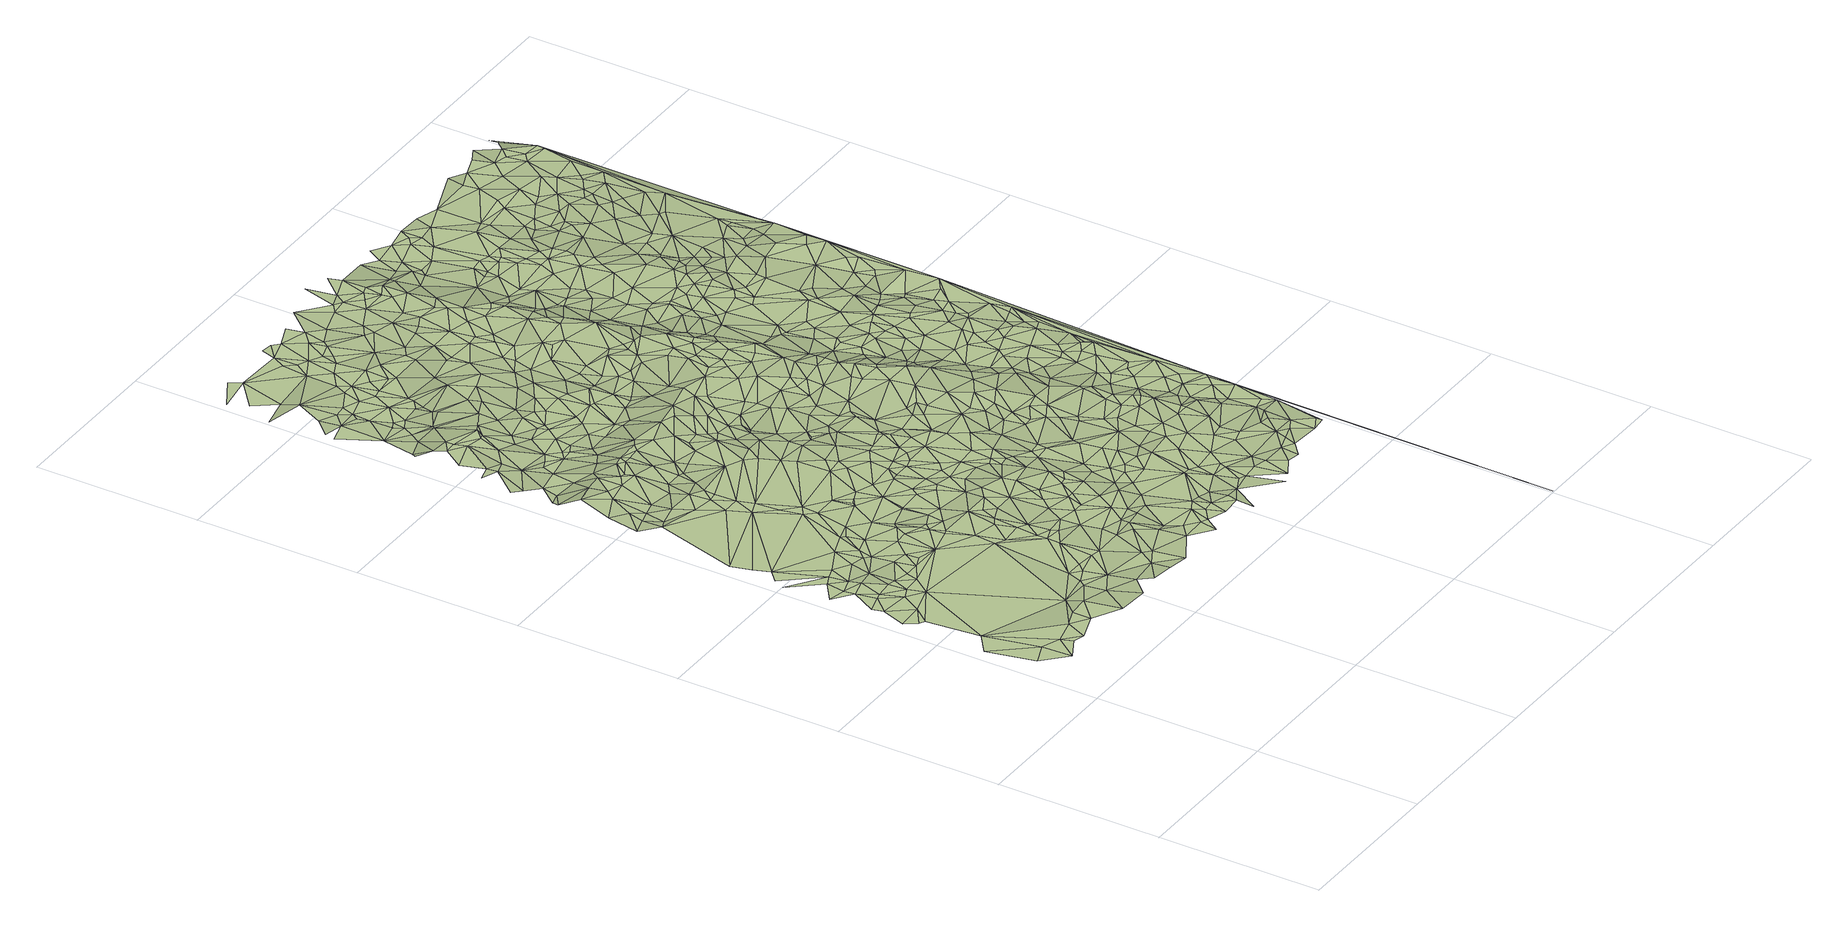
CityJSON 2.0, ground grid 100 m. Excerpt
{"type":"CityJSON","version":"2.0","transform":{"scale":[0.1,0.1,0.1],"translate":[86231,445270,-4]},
"CityObjects":{
"terrain1":{"type":"TINRelief","geometry":[{"type":"CompositeSurface","lod":"2","boundaries":[[[0,1,2]],[[1,3,2]],[[4,0,2]],[[3,5,2]],[[4,2,5]],[[3,6,5]],[[7,8,9]],[[10,8,7]],[[9,8,11]],[[5,6,12]],[[4,5,13]],[[10,4,14]],[[11,15,16]],[[5,12,13]],[[11,8,17]],[[18,16,15]],[[10,14,8]],[[11,17,15]],[[19,20,18]],[[19,21,20]],[[22,13,12]],[[18,15,23]],[[4,13,24]],[[17,23,15]],[[8,14,17]],[[19,18,25]],[[18,23,25]],[[4,24,14]],[[21,26,27]],[[19,28,21]],[[17,29,23]],[[30,13,22]],[[26,31,32]],[[19,25,28]],[[17,14,29]],[[25,23,33]],[[29,33,23]],[[21,28,26]],[[24,13,30]],[[26,34,31]],[[29,35,33]],[[28,34,26]],[[28,25,36]],[[29,14,37]],[[38,30,22]],[[25,33,36]],[[29,37,35]],[[33,35,36]],[[38,22,39]],[[28,40,34]],[[28,36,40]],[[24,30,38]],[[34,41,31]],[[37,42,35]],[[36,35,43]],[[43,35,42]],[[44,45,46]],[[31,45,44]],[[37,47,42]],[[34,40,41]],[[36,48,40]],[[38,39,49]],[[14,50,37]],[[24,38,51]],[[52,48,36]],[[52,36,43]],[[43,42,47]],[[48,41,40]],[[39,53,49]],[[38,49,51]],[[54,14,24]],[[55,56,57]],[[58,46,59]],[[24,51,60]],[[61,55,58]],[[37,50,47]],[[31,41,62]],[[63,41,48]],[[63,48,52]],[[43,47,64]],[[61,56,55]],[[65,24,60]],[[52,43,64]],[[64,47,66]],[[61,58,67]],[[56,68,57]],[[69,57,68]],[[63,70,41]],[[71,49,53]],[[72,51,49]],[[50,66,47]],[[54,50,14]],[[63,52,73]],[[46,45,59]],[[61,74,56]],[[61,67,74]],[[72,60,51]],[[75,52,64]],[[58,76,67]],[[50,64,66]],[[31,62,45]],[[54,24,65]],[[56,74,68]],[[72,49,71]],[[65,60,77]],[[78,79,80]],[[75,73,52]],[[63,81,70]],[[80,69,82]],[[63,73,81]],[[67,83,74]],[[72,77,60]],[[69,68,84]],[[75,64,50]],[[70,62,41]],[[58,59,76]],[[78,80,82]],[[74,85,68]],[[67,76,83]],[[69,84,82]],[[78,86,79]],[[87,65,77]],[[74,83,85]],[[88,70,81]],[[73,88,81]],[[84,68,89]],[[90,91,92]],[[85,89,68]],[[93,75,50]],[[94,77,72]],[[72,71,95]],[[75,96,73]],[[95,71,97]],[[98,90,99]],[[78,82,100]],[[78,100,86]],[[87,77,94]],[[82,84,101]],[[87,102,65]],[[85,83,103]],[[104,83,76]],[[88,105,70]],[[73,106,88]],[[86,107,92]],[[101,84,89]],[[93,50,108]],[[76,59,109]],[[93,96,75]],[[105,62,70]],[[54,110,50]],[[96,106,73]],[[100,82,101]],[[90,92,107]],[[111,54,65]],[[50,112,108]],[[110,112,50]],[[113,94,72]],[[85,114,89]],[[115,95,97]],[[116,59,45]],[[86,100,117]],[[104,76,109]],[[104,103,83]],[[62,118,45]],[[90,119,99]],[[116,109,59]],[[99,120,121]],[[111,65,102]],[[87,94,102]],[[101,89,122]],[[86,117,107]],[[85,103,114]],[[45,118,123]],[[124,72,95]],[[93,125,96]],[[113,72,124]],[[116,45,123]],[[93,108,125]],[[100,101,126]],[[89,114,122]],[[127,110,54]],[[128,118,62]],[[90,107,119]],[[108,112,129]],[[121,120,130]],[[96,131,106]],[[110,129,112]],[[100,126,117]],[[101,122,126]],[[105,128,62]],[[96,125,131]],[[132,109,116]],[[128,123,118]],[[88,106,133]],[[99,119,120]],[[111,127,54]],[[88,133,105]],[[134,135,136]],[[104,109,137]],[[125,108,138]],[[102,94,113]],[[139,122,114]],[[115,140,95]],[[132,137,109]],[[125,138,131]],[[104,141,103]],[[108,129,142]],[[117,143,107]],[[141,114,103]],[[136,130,144]],[[138,108,142]],[[127,145,110]],[[146,122,139]],[[146,126,122]],[[147,127,111]],[[131,148,106]],[[105,149,128]],[[120,150,130]],[[134,136,151]],[[130,150,144]],[[107,152,119]],[[153,131,138]],[[107,143,154]],[[124,95,155]],[[117,126,156]],[[157,139,114]],[[95,140,155]],[[104,137,158]],[[110,159,129]],[[147,160,127]],[[104,158,141]],[[151,136,144]],[[117,161,143]],[[119,152,120]],[[133,149,105]],[[153,138,142]],[[160,145,127]],[[162,111,102]],[[141,163,114]],[[157,146,139]],[[164,134,151]],[[102,113,165]],[[156,126,146]],[[113,124,166]],[[159,142,129]],[[153,148,131]],[[167,147,111]],[[107,154,168]],[[120,169,150]],[[117,156,161]],[[145,159,110]],[[157,114,163]],[[143,161,154]],[[107,168,152]],[[170,133,106]],[[171,132,116]],[[172,164,173]],[[170,106,148]],[[167,111,162]],[[133,174,149]],[[175,160,147]],[[152,169,120]],[[158,176,141]],[[177,116,123]],[[171,137,132]],[[144,150,178]],[[175,147,167]],[[141,176,163]],[[179,153,142]],[[162,102,165]],[[113,166,180]],[[181,146,157]],[[133,182,174]],[[156,146,181]],[[153,183,148]],[[184,145,160]],[[174,182,149]],[[124,155,185]],[[164,151,186]],[[113,180,165]],[[161,168,154]],[[151,144,187]],[[140,188,155]],[[128,189,123]],[[173,190,191]],[[169,178,150]],[[157,163,192]],[[175,184,160]],[[179,142,159]],[[179,183,153]],[[181,157,192]],[[171,158,137]],[[152,193,169]],[[194,176,158]],[[184,159,145]],[[124,185,166]],[[170,182,133]],[[183,170,148]],[[164,186,195]],[[196,149,182]],[[167,162,197]],[[156,198,161]],[[128,149,199]],[[161,200,168]],[[175,167,197]],[[156,181,198]],[[152,168,201]],[[164,202,173]],[[151,187,186]],[[187,144,178]],[[164,195,203]],[[152,201,193]],[[204,192,163]],[[169,193,178]],[[205,163,176]],[[164,203,202]],[[184,206,159]],[[204,181,192]],[[175,207,184]],[[208,200,161]],[[162,165,197]],[[185,155,209]],[[171,194,158]],[[194,205,176]],[[198,208,161]],[[170,196,182]],[[209,155,188]],[[179,210,183]],[[173,211,190]],[[184,207,206]],[[204,163,205]],[[171,116,177]],[[210,170,183]],[[186,212,195]],[[213,214,215]],[[187,212,186]],[[180,166,216]],[[193,217,178]],[[202,218,173]],[[219,198,181]],[[168,220,201]],[[221,168,200]],[[185,222,166]],[[203,195,223]],[[219,181,204]],[[175,197,224]],[[208,225,200]],[[190,211,214]],[[226,205,194]],[[173,218,227]],[[228,193,201]],[[202,203,223]],[[187,178,217]],[[173,227,211]],[[196,199,149]],[[206,229,159]],[[198,230,208]],[[231,179,159]],[[171,226,194]],[[228,217,193]],[[232,197,165]],[[216,166,222]],[[233,177,123]],[[175,234,207]],[[170,235,196]],[[195,212,236]],[[223,195,236]],[[221,220,168]],[[202,227,218]],[[208,230,225]],[[185,209,222]],[[207,229,206]],[[221,200,225]],[[180,237,165]],[[189,233,123]],[[238,210,179]],[[220,228,201]],[[128,199,239]],[[175,224,234]],[[210,240,170]],[[187,241,212]],[[242,230,198]],[[243,204,205]],[[242,198,219]],[[211,244,214]],[[128,239,189]],[[209,188,245]],[[224,197,232]],[[187,217,241]],[[222,209,246]],[[227,244,211]],[[231,159,229]],[[202,223,247]],[[219,204,243]],[[180,216,237]],[[231,238,179]],[[202,247,227]],[[248,235,170]],[[226,249,205]],[[232,165,237]],[[236,212,250]],[[209,245,246]],[[207,234,229]],[[251,215,252]],[[248,170,240]],[[223,236,247]],[[171,249,226]],[[228,253,217]],[[238,240,210]],[[230,254,225]],[[220,255,228]],[[256,196,235]],[[216,222,257]],[[242,219,243]],[[258,212,241]],[[259,220,221]],[[222,246,257]],[[254,221,225]],[[188,260,245]],[[258,250,212]],[[188,261,260]],[[227,262,244]],[[263,230,242]],[[241,217,253]],[[256,199,196]],[[264,252,265]],[[243,205,266]],[[224,267,234]],[[244,268,214]],[[259,255,220]],[[238,269,240]],[[227,247,262]],[[224,232,270]],[[266,205,249]],[[271,236,250]],[[247,236,271]],[[263,254,230]],[[234,272,229]],[[216,257,273]],[[232,237,274]],[[231,229,272]],[[216,273,237]],[[231,269,238]],[[215,214,275]],[[224,270,267]],[[232,274,270]],[[276,228,255]],[[248,240,277]],[[276,253,228]],[[269,277,240]],[[246,245,278]],[[248,279,235]],[[280,171,177]],[[281,260,261]],[[267,282,234]],[[257,246,283]],[[259,221,284]],[[280,249,171]],[[244,262,268]],[[259,285,255]],[[284,221,254]],[[271,250,286]],[[287,258,241]],[[242,243,288]],[[289,177,233]],[[287,250,258]],[[278,245,260]],[[214,268,290]],[[231,291,269]],[[248,277,292]],[[241,253,293]],[[266,249,294]],[[256,235,295]],[[231,272,296]],[[274,237,297]],[[247,298,262]],[[299,247,271]],[[263,242,300]],[[239,199,301]],[[215,275,252]],[[285,276,255]],[[273,257,283]],[[256,302,199]],[[234,303,272]],[[248,292,279]],[[270,304,267]],[[267,304,282]],[[270,274,305]],[[299,271,286]],[[246,278,283]],[[279,295,235]],[[243,266,288]],[[269,291,277]],[[282,306,234]],[[301,199,302]],[[263,307,254]],[[278,260,281]],[[231,296,291]],[[305,274,297]],[[287,241,293]],[[308,298,247]],[[214,290,275]],[[308,247,299]],[[259,309,285]],[[280,294,249]],[[289,280,177]],[[310,233,189]],[[273,311,237]],[[312,189,239]],[[266,294,313]],[[292,277,314]],[[300,242,288]],[[234,306,303]],[[276,315,253]],[[316,286,250]],[[262,317,268]],[[298,317,262]],[[310,289,233]],[[307,284,254]],[[296,272,303]],[[259,284,309]],[[315,293,253]],[[285,318,276]],[[256,295,302]],[[292,314,279]],[[282,304,306]],[[312,239,301]],[[278,281,319]],[[263,300,307]],[[297,237,311]],[[320,277,291]],[[273,283,321]],[[316,250,287]],[[270,322,304]],[[270,305,322]],[[323,319,281]],[[280,313,294]],[[308,324,298]],[[299,286,316]],[[320,314,277]],[[325,318,285]],[[317,290,268]],[[309,325,285]],[[324,317,298]],[[310,189,326]],[[312,326,189]],[[318,315,276]],[[279,327,295]],[[273,321,311]],[[279,314,327]],[[301,302,328]],[[329,280,289]],[[330,266,313]],[[305,297,331]],[[308,299,316]],[[330,288,266]],[[283,278,332]],[[296,333,291]],[[334,287,293]],[[329,289,310]],[[332,278,319]],[[280,335,313]],[[295,336,302]],[[296,303,333]],[[323,337,319]],[[305,331,322]],[[321,283,332]],[[252,275,338]],[[339,307,300]],[[312,301,328]],[[339,300,288]],[[304,340,306]],[[334,293,315]],[[324,341,317]],[[320,342,314]],[[320,291,343]],[[344,327,314]],[[345,335,280]],[[329,345,280]],[[322,340,304]],[[307,346,284]],[[347,324,308]],[[332,319,337]],[[317,348,290]],[[334,316,287]],[[295,327,336]],[[297,311,349]],[[336,328,302]],[[284,346,309]],[[344,314,342]],[[303,306,350]],[[297,349,331]],[[275,290,348]],[[291,333,343]],[[351,313,335]],[[318,352,315]],[[353,329,310]],[[322,331,354]],[[325,352,318]],[[252,338,355]],[[356,337,323]],[[357,310,326]],[[312,358,326]],[[320,343,342]],[[324,359,341]],[[351,330,313]],[[360,308,316]],[[309,361,325]],[[344,362,327]],[[333,303,363]],[[364,307,339]],[[312,328,358]],[[332,337,365]],[[322,354,340]],[[366,339,288]],[[367,311,321]],[[329,368,345]],[[353,310,357]],[[341,369,317]],[[306,340,350]],[[366,288,330]],[[370,335,345]],[[347,359,324]],[[360,347,308]],[[363,303,371]],[[303,350,371]],[[327,372,336]],[[353,368,329]],[[331,373,354]],[[317,369,348]],[[374,338,275]],[[349,311,367]],[[375,346,307]],[[362,372,327]],[[376,328,336]],[[351,335,370]],[[309,346,361]],[[333,363,343]],[[334,315,377]],[[378,365,337]],[[325,361,352]],[[373,340,354]],[[356,379,337]],[[364,375,307]],[[344,342,380]],[[358,381,326]],[[357,326,381]],[[382,275,348]],[[353,357,383]],[[368,370,345]],[[359,369,341]],[[366,330,351]],[[382,374,275]],[[378,337,379]],[[352,377,315]],[[334,384,316]],[[385,331,349]],[[358,328,386]],[[343,380,342]],[[344,380,362]],[[364,339,366]],[[376,336,372]],[[385,373,331]],[[387,321,332]],[[353,383,388]],[[374,355,338]],[[353,388,368]],[[363,389,343]],[[358,390,381]],[[376,391,328]],[[358,386,390]],[[360,316,384]],[[392,393,356]],[[363,371,389]],[[387,332,365]],[[371,350,394]],[[395,349,367]],[[348,369,396]],[[380,372,362]],[[328,391,386]],[[387,367,321]],[[382,355,374]],[[347,397,359]],[[382,348,396]],[[373,398,340]],[[386,381,390]],[[340,398,350]],[[356,393,379]],[[399,361,346]],[[371,394,389]],[[343,389,400]],[[334,377,384]],[[397,369,359]],[[368,401,370]],[[385,349,402]],[[343,400,380]],[[378,379,393]],[[383,403,388]],[[376,372,404]],[[368,388,403]],[[405,351,370]],[[406,394,350]],[[361,407,352]],[[387,365,378]],[[385,408,373]],[[405,366,351]],[[402,349,395]],[[375,409,346]],[[383,357,410]],[[364,411,375]],[[376,412,391]],[[406,350,398]],[[368,403,401]],[[360,413,347]],[[352,407,377]],[[414,364,366]],[[408,398,373]],[[380,415,372]],[[416,382,396]],[[409,399,346]],[[386,417,381]],[[376,404,412]],[[399,407,361]],[[395,367,418]],[[419,389,394]],[[357,381,420]],[[382,421,355]],[[422,355,423]],[[360,384,424]],[[425,411,364]],[[405,370,401]],[[385,402,408]],[[386,391,417]],[[419,400,389]],[[372,426,404]],[[347,413,397]],[[414,425,364]],[[372,415,426]],[[419,394,406]],[[416,396,427]],[[375,411,409]],[[387,418,367]],[[378,393,428]],[[429,396,369]],[[383,410,403]],[[391,412,430]],[[360,424,431]],[[423,355,421]],[[432,402,395]],[[397,429,369]],[[360,431,413]],[[433,406,398]],[[425,434,411]],[[404,430,412]],[[416,435,382]],[[380,400,436]],[[437,384,377]],[[419,406,433]],[[387,378,428]],[[438,381,417]],[[405,439,366]],[[404,426,430]],[[414,434,425]],[[432,395,418]],[[414,366,439]],[[405,401,440]],[[427,396,429]],[[380,441,415]],[[357,420,410]],[[399,442,407]],[[401,403,443]],[[435,421,382]],[[408,444,398]],[[437,377,407]],[[445,416,427]],[[409,442,399]],[[437,424,384]],[[415,446,426]],[[417,391,447]],[[391,430,447]],[[426,446,430]],[[440,401,443]],[[433,398,444]],[[420,381,438]],[[419,448,400]],[[428,393,449]],[[411,450,409]],[[397,413,451]],[[431,424,452]],[[380,436,441]],[[453,408,402]],[[393,454,449]],[[445,435,416]],[[397,451,429]],[[455,402,432]],[[445,427,429]],[[415,441,446]],[[456,432,418]],[[457,454,393]],[[434,458,411]],[[410,459,403]],[[400,448,436]],[[387,428,460]],[[459,443,403]],[[450,442,409]],[[461,419,433]],[[414,458,434]],[[438,417,462]],[[414,439,463]],[[446,464,430]],[[433,444,465]],[[466,413,431]],[[466,431,452]],[[442,467,407]],[[467,437,407]],[[468,418,387]],[[469,444,408]],[[417,447,462]],[[460,428,470]],[[447,430,464]],[[405,440,471]],[[472,450,411]],[[473,446,441]],[[445,474,435]],[[428,449,475]],[[466,451,413]],[[436,473,441]],[[414,463,458]],[[476,452,424]],[[455,453,402]],[[461,433,465]],[[461,448,419]],[[468,387,460]],[[435,477,421]],[[405,471,439]],[[455,432,456]],[[478,424,437]],[[453,469,408]],[[475,449,454]],[[450,479,442]],[[456,418,468]],[[451,480,429]],[[472,411,458]],[[420,438,481]],[[438,462,481]],[[470,428,482]],[[440,443,483]],[[474,477,435]],[[466,480,451]],[[463,439,471]],[[445,429,484]],[[485,465,444]],[[482,428,475]],[[473,486,446]],[[462,447,487]],[[450,488,479]],[[476,466,452]],[[489,421,477]],[[445,484,474]],[[447,464,487]],[[490,437,467]],[[486,464,446]],[[476,424,478]],[[472,488,450]],[[410,420,491]],[[410,491,459]],[[442,492,467]],[[493,460,470]],[[475,454,494]],[[469,485,444]],[[479,492,442]],[[454,495,494]],[[490,478,437]],[[440,483,471]],[[461,496,448]],[[497,473,436]],[[459,498,443]],[[497,436,448]],[[480,499,429]],[[468,460,493]],[[420,481,500]],[[455,456,501]],[[462,487,502]],[[481,462,502]],[[503,480,466]],[[474,504,477]],[[463,505,458]],[[488,506,479]],[[507,461,465]],[[502,487,464]],[[456,468,501]],[[508,486,473]],[[470,482,509]],[[472,458,510]],[[499,484,429]],[[474,484,504]],[[420,500,491]],[[479,506,492]],[[486,511,464]],[[497,448,496]],[[483,443,498]],[[497,508,473]],[[482,475,512]],[[513,466,476]],[[514,496,461]],[[493,470,509]],[[459,491,498]],[[472,515,488]],[[490,467,516]],[[495,517,494]],[[455,518,453]],[[475,494,512]],[[519,478,490]],[[458,505,510]],[[513,503,466]],[[463,471,520]],[[453,518,469]],[[476,478,521]],[[488,515,506]],[[522,465,485]],[[516,467,492]],[[503,523,480]],[[472,510,515]],[[480,523,499]],[[469,518,485]],[[507,514,461]],[[455,501,518]],[[463,524,505]],[[519,521,478]],[[481,525,500]],[[481,502,525]],[[482,512,509]],[[526,504,484]],[[507,465,522]],[[504,527,477]],[[495,528,517]],[[529,476,521]],[[508,530,486]],[[501,468,531]],[[526,484,499]],[[512,494,517]],[[529,513,476]],[[471,483,532]],[[491,500,533]],[[519,490,516]],[[468,493,531]],[[486,530,511]],[[506,534,492]],[[502,464,535]],[[463,520,524]],[[536,510,505]],[[513,537,503]],[[535,464,511]],[[538,497,496]],[[514,538,496]],[[536,515,510]],[[471,532,539]],[[497,540,508]],[[537,523,503]],[[506,515,541]],[[516,492,542]],[[526,499,523]],[[520,471,539]],[[491,533,543]],[[544,521,519]],[[491,543,498]],[[529,521,544]],[[508,540,530]],[[545,533,500]],[[526,546,504]],[[492,534,542]],[[545,500,525]],[[518,547,485]],[[483,498,548]],[[506,541,534]],[[507,549,514]],[[493,509,550]],[[546,527,504]],[[501,551,518]],[[536,505,524]],[[522,485,552]],[[485,547,552]],[[501,531,551]],[[545,543,533]],[[532,483,548]],[[553,549,507]],[[554,513,529]],[[553,507,522]],[[512,517,555]],[[513,556,537]],[[536,557,515]],[[528,555,517]],[[558,509,512]],[[559,497,538]],[[525,502,560]],[[556,523,537]],[[557,541,515]],[[516,542,534]],[[561,526,523]],[[554,529,544]],[[562,511,530]],[[539,532,563]],[[493,550,531]],[[564,540,497]],[[514,565,538]],[[566,520,539]],[[559,564,497]],[[549,565,514]],[[540,562,530]],[[561,546,526]],[[560,502,567]],[[528,568,555]],[[566,539,563]],[[567,502,535]],[[556,569,523]],[[519,516,570]],[[544,519,570]],[[571,550,509]],[[561,523,569]],[[498,543,572]],[[557,573,541]],[[571,509,558]],[[546,574,527]],[[536,524,575]],[[518,551,576]],[[553,577,549]],[[532,548,563]],[[553,522,577]],[[562,535,511]],[[578,545,525]],[[536,579,557]],[[518,580,547]],[[581,559,538]],[[545,582,543]],[[520,575,524]],[[564,562,540]],[[552,547,583]],[[513,584,556]],[[498,572,548]],[[566,575,520]],[[585,551,531]],[[518,576,586]],[[581,538,565]],[[554,584,513]],[[561,587,546]],[[516,534,588]],[[522,552,589]],[[587,574,546]],[[581,564,559]],[[554,544,590]],[[580,583,547]],[[518,586,580]],[[557,579,573]],[[568,591,555]],[[585,531,550]],[[512,555,592]],[[522,589,577]],[[589,552,583]],[[566,563,593]],[[585,576,551]],[[558,512,592]],[[536,575,594]],[[595,525,560]],[[549,596,565]],[[578,582,545]],[[597,563,548]],[[536,594,579]],[[556,598,569]],[[582,572,543]],[[549,577,599]],[[541,600,534]],[[601,587,561]],[[578,525,595]],[[544,570,590]],[[587,602,574]],[[541,573,600]],[[566,603,575]],[[593,563,597]],[[571,558,604]],[[561,569,605]],[[516,588,570]],[[606,560,567]],[[581,565,596]],[[566,593,603]],[[555,591,607]],[[608,567,535]],[[549,599,596]],[[589,599,577]],[[609,548,572]],[[597,548,609]],[[556,584,598]],[[610,574,602]],[[571,611,550]],[[612,586,576]],[[580,613,583]],[[554,590,614]],[[601,561,615]],[[581,616,564]],[[617,585,550]],[[585,612,576]],[[580,586,618]],[[571,604,619]],[[554,614,584]],[[592,555,607]],[[573,579,600]],[[558,592,604]],[[601,620,587]],[[621,535,562]],[[620,602,587]],[[564,622,562]],[[534,600,588]],[[606,595,560]],[[606,567,608]],[[615,561,605]],[[598,623,569]],[[594,575,624]],[[578,625,582]],[[575,603,624]],[[589,583,626]],[[627,593,597]],[[571,619,611]],[[581,596,616]],[[627,603,593]],[[617,550,611]],[[578,595,628]],[[591,629,607]],[[605,569,623]],[[630,572,582]],[[580,618,613]],[[612,618,586]],[[631,609,572]],[[608,535,621]],[[631,597,609]],[[589,632,599]],[[601,615,620]],[[633,614,590]],[[578,628,625]],[[598,584,634]],[[570,588,635]],[[594,636,579]],[[564,616,622]],[[590,570,637]],[[614,634,584]],[[627,638,603]],[[592,607,629]],[[606,608,639]],[[630,582,625]],[[604,592,640]],[[627,597,631]],[[583,613,626]],[[638,624,603]],[[621,562,622]],[[633,590,637]],[[635,588,641]],[[591,642,629]],[[620,643,602]],[[598,634,623]],[[617,644,585]],[[570,635,645]],[[579,636,600]],[[585,644,612]],[[641,588,600]],[[608,621,639]],[[615,646,620]],[[633,647,614]],[[648,595,606]],[[589,649,632]],[[637,570,645]],[[615,605,650]],[[617,611,651]],[[589,626,649]],[[599,652,596]],[[653,631,572]],[[648,606,639]],[[618,654,613]],[[594,624,655]],[[596,656,616]],[[653,572,630]],[[612,657,618]],[[658,602,643]],[[619,604,659]],[[660,640,592]],[[620,646,643]],[[605,623,650]],[[592,629,661]],[[633,637,647]],[[662,628,595]],[[615,650,646]],[[638,663,624]],[[664,638,627]],[[665,617,651]],[[619,666,611]],[[653,627,631]],[[641,600,667]],[[662,625,628]],[[594,655,636]],[[657,654,618]],[[665,644,617]],[[616,668,622]],[[660,592,661]],[[604,640,659]],[[639,621,669]],[[599,632,652]],[[661,629,642]],[[635,641,670]],[[621,622,671]],[[663,672,624]],[[662,630,625]],[[612,673,657]],[[612,644,673]],[[635,670,645]],[[648,674,595]],[[675,613,654]],[[672,655,624]],[[616,656,668]],[[676,663,638]],[[675,626,613]],[[653,664,627]],[[651,611,677]],[[676,638,664]],[[637,645,678]],[[648,639,679]],[[621,671,680]],[[596,652,656]],[[636,681,600]],[[600,681,667]],[[623,634,682]],[[647,637,683]],[[660,684,640]],[[662,595,674]],[[639,669,679]],[[614,685,634]],[[665,651,677]],[[669,621,680]],[[649,626,675]],[[686,650,623]],[[619,659,666]],[[687,632,649]],[[661,642,688]],[[647,685,614]],[[677,611,666]],[[646,689,643]],[[646,650,689]],[[660,661,684]],[[645,670,678]],[[641,667,690]],[[683,637,678]],[[655,681,636]],[[665,691,644]],[[668,692,622]],[[642,693,688]],[[671,622,694]],[[657,695,654]],[[659,640,684]],[[653,630,696]],[[672,697,655]],[[648,679,674]],[[657,673,695]],[[675,654,698]],[[644,695,673]],[[641,690,670]],[[687,699,632]],[[665,677,700]],[[668,656,701]],[[671,694,680]],[[662,702,630]],[[632,699,652]],[[686,623,682]],[[647,683,703]],[[665,700,691]],[[704,667,681]],[[705,672,663]],[[706,676,664]],[[706,664,653]],[[686,689,650]],[[695,698,654]],[[692,694,622]],[[644,691,707]],[[676,708,663]],[[668,701,692]],[[634,685,682]],[[696,630,702]],[[644,707,695]],[[649,675,709]],[[674,679,710]],[[669,711,679]],[[712,656,652]],[[713,677,666]],[[690,667,704]],[[662,674,710]],[[684,661,714]],[[714,661,688]],[[669,680,715]],[[687,649,709]],[[705,697,672]],[[712,701,656]],[[700,677,713]],[[716,681,655]],[[717,653,696]],[[647,703,685]],[[706,653,717]],[[666,659,718]],[[714,688,693]],[[697,716,655]],[[713,666,718]],[[690,719,670]],[[712,652,699]],[[720,721,722]],[[678,670,723]],[[680,694,715]],[[662,710,724]],[[683,678,723]],[[689,725,643]],[[659,684,714]],[[675,698,709]],[[687,726,699]],[[706,708,676]],[[669,715,711]],[[727,704,681]],[[662,728,702]],[[705,663,708]],[[662,724,728]],[[700,729,691]],[[659,730,718]],[[710,679,731]],[[723,670,719]],[[691,729,707]],[[683,723,703]],[[679,711,731]],[[695,732,698]],[[686,682,733]],[[692,734,694]],[[659,714,730]],[[686,733,689]],[[700,713,735]],[[736,719,690]],[[696,702,737]],[[716,727,681]],[[707,738,695]],[[739,690,704]],[[712,740,701]],[[717,696,741]],[[712,699,742]],[[706,717,741]],[[713,718,735]],[[743,692,701]],[[687,744,726]],[[682,685,745]],[[698,746,709]],[[715,694,734]],[[742,699,726]],[[696,737,741]],[[687,709,744]],[[698,732,746]],[[724,710,747]],[[700,735,729]],[[723,719,736]],[[739,736,690]],[[705,748,697]],[[737,702,749]],[[748,716,697]],[[695,738,732]],[[733,682,745]],[[728,749,702]],[[707,729,738]],[[706,750,708]],[[751,703,723]],[[730,721,718]],[[752,704,727]],[[724,747,728]],[[689,753,725]],[[689,733,753]],[[715,754,711]],[[739,704,752]],[[712,742,740]],[[710,731,747]],[[692,755,734]],[[740,743,701]],[[703,756,685]],[[757,705,708]],[[730,714,721]],[[731,711,754]],[[706,741,758]],[[735,718,721]],[[751,756,703]],[[706,758,750]],[[759,727,716]],[[757,708,750]],[[741,737,760]],[[743,755,692]],[[761,746,732]],[[737,749,760]],[[723,736,762]],[[739,763,736]],[[742,726,764]],[[757,748,705]],[[765,715,734]],[[733,745,766]],[[748,759,716]],[[728,767,749]],[[744,764,726]],[[728,747,767]],[[768,729,735]],[[729,769,738]],[[745,685,770]],[[765,754,715]],[[763,762,736]],[[739,752,763]],[[753,771,725]],[[709,746,772]],[[756,773,685]],[[733,774,753]],[[747,731,775]],[[775,731,754]],[[733,766,774]],[[773,770,685]],[[768,735,721]],[[757,776,748]],[[709,772,744]],[[761,777,746]],[[776,759,748]],[[778,751,723]],[[742,779,740]],[[780,752,727]],[[720,769,729]],[[753,774,771]],[[759,780,727]],[[745,781,766]],[[768,720,729]],[[738,782,732]],[[757,750,783]],[[758,741,784]],[[740,779,743]],[[758,783,750]],[[761,732,782]],[[742,764,779]],[[744,785,764]],[[778,723,762]],[[743,786,755]],[[772,746,777]],[[768,721,720]],[[756,787,773]],[[788,775,754]],[[745,770,781]],[[781,774,766]],[[789,747,775]],[[755,790,734]],[[757,791,776]],[[789,767,747]],[[788,754,765]],[[769,782,738]],[[760,749,792]],[[787,770,773]],[[765,734,790]],[[749,767,792]],[[751,793,756]],[[744,794,785]],[[776,795,759]],[[741,760,796]],[[785,779,764]],[[744,772,794]],[[757,783,791]],[[761,782,777]],[[743,797,786]],[[788,789,775]],[[755,786,798]],[[720,782,769]],[[799,763,752]],[[743,779,797]],[[771,774,800]],[[758,784,801]],[[759,795,780]],[[758,801,783]],[[756,802,787]],[[803,751,778]],[[804,762,763]],[[784,741,796]],[[787,805,770]],[[799,752,780]],[[771,800,806]],[[755,798,790]],[[776,791,795]],[[807,767,789]],[[808,779,785]],[[781,770,805]],[[803,793,751]],[[788,765,809]],[[810,774,781]],[[807,789,788]],[[807,792,767]],[[787,802,805]],[[804,778,762]],[[794,811,785]],[[756,793,802]],[[772,777,812]],[[760,792,796]],[[797,813,786]],[[786,813,798]],[[765,790,814]],[[808,785,811]],[[812,777,782]],[[772,812,794]],[[784,815,801]],[[810,800,774]],[[783,816,791]],[[809,765,814]],[[807,788,809]],[[817,781,805]],[[783,801,818]],[[804,763,799]],[[791,816,795]],[[779,819,797]],[[808,819,779]],[[784,796,815]],[[807,820,792]],[[802,821,805]],[[794,812,811]],[[817,810,781]],[[801,815,818]],[[783,818,822]],[[783,822,816]],[[823,802,793]],[[817,805,821]],[[824,790,798]],[[825,803,778]],[[823,821,802]],[[797,826,813]],[[795,827,780]],[[720,828,782]],[[803,829,793]],[[807,809,830]],[[808,811,831]],[[812,832,811]],[[812,782,831]],[[824,798,813]],[[825,778,804]],[[829,823,793]],[[796,792,833]],[[807,834,820]],[[814,790,824]],[[810,835,800]],[[799,780,836]],[[797,819,826]],[[815,837,818]],[[831,811,832]],[[820,838,792]],[[825,829,803]],[[807,830,834]],[[808,831,819]],[[816,839,795]],[[812,831,832]],[[840,815,796]],[[809,814,841]],[[823,842,821]],[[817,843,810]],[[804,799,844]],[[822,818,845]],[[816,822,845]],[[829,842,823]],[[833,792,838]],[[809,841,830]],[[826,846,813]],[[847,800,835]],[[810,843,835]],[[840,796,833]],[[780,827,836]],[[824,813,846]],[[820,834,838]],[[848,814,824]],[[795,839,827]],[[782,828,831]],[[825,849,829]],[[815,850,837]],[[848,841,814]],[[834,830,851]],[[825,804,852]],[[799,836,844]],[[819,853,826]],[[854,817,821]],[[849,842,829]],[[804,844,855]],[[840,850,815]],[[856,818,837]],[[816,845,857]],[[831,858,819]],[[851,830,841]],[[826,853,846]],[[843,847,835]],[[816,857,839]],[[856,845,818]],[[840,833,859]],[[860,843,817]],[[819,858,853]],[[804,855,852]],[[848,824,861]],[[854,821,842]],[[834,862,838]],[[825,863,849]],[[825,852,864]],[[833,838,865]],[[853,866,846]],[[859,833,865]],[[834,851,867]],[[825,864,863]],[[834,867,862]],[[824,846,868]],[[720,869,828]],[[831,828,858]],[[860,847,843]],[[861,824,868]],[[849,870,842]],[[848,871,841]],[[872,827,839]],[[856,857,845]],[[848,861,871]],[[851,841,873]],[[850,874,837]],[[860,817,854]],[[856,837,874]],[[858,828,853]],[[875,838,862]],[[844,876,855]],[[844,836,876]],[[877,839,857]],[[868,846,866]],[[853,828,866]],[[867,875,862]],[[877,872,839]],[[878,836,827]],[[867,851,873]],[[873,841,871]],[[854,842,870]],[[849,863,879]],[[861,868,871]],[[872,880,827]],[[856,877,857]],[[849,879,870]],[[865,838,881]],[[875,881,838]],[[840,859,882]],[[868,866,828]],[[860,883,847]],[[878,827,880]],[[852,855,884]],[[840,882,850]],[[867,885,875]],[[876,836,878]],[[864,852,884]],[[867,873,885]],[[864,884,863]],[[859,865,882]],[[873,871,886]],[[855,876,887]],[[877,888,872]],[[885,873,886]],[[856,889,877]],[[872,888,880]],[[850,890,874]],[[891,878,880]],[[856,874,892]],[[854,870,893]],[[860,854,894]],[[869,871,868]],[[869,868,828]],[[876,878,895]],[[863,896,879]],[[875,897,881]],[[895,878,891]],[[885,898,875]],[[865,881,899]],[[879,900,870]],[[855,887,884]],[[891,880,888]],[[886,871,869]],[[877,901,888]],[[885,886,869]],[[894,854,893]],[[889,901,877]],[[860,902,883]],[[863,884,896]],[[856,892,889]],[[893,870,900]],[[882,865,899]],[[882,890,850]],[[903,876,895]],[[875,898,897]],[[860,894,902]],[[874,890,892]],[[903,887,876]],[[885,869,898]],[[879,904,900]],[[879,896,904]],[[899,881,897]],[[895,891,905]],[[901,906,888]],[[889,906,901]],[[891,888,905]],[[899,897,907]],[[898,907,897]],[[894,893,908]],[[896,909,904]],[[903,895,905]],[[882,899,910]],[[893,900,908]],[[884,911,896]],[[912,884,887]],[[904,913,900]],[[903,914,887]],[[899,907,915]],[[882,916,890]],[[888,906,905]],[[890,917,892]],[[909,913,904]],[[915,907,898]],[[889,892,918]],[[919,909,896]],[[910,899,915]],[[889,918,906]],[[920,898,869]],[[912,911,884]],[[921,917,890]],[[919,896,911]],[[908,900,913]],[[916,921,890]],[[894,922,902]],[[894,908,923]],[[903,905,914]],[[882,910,920]],[[917,918,892]],[[924,887,914]],[[882,920,916]],[[920,915,898]],[[912,887,924]],[[894,923,922]],[[925,913,909]],[[912,919,911]],[[918,905,906]],[[919,925,909]],[[920,910,915]],[[921,926,917]],[[916,927,921]],[[928,908,913]],[[917,929,918]],[[926,929,917]],[[920,869,930]],[[902,922,931]],[[927,926,921]],[[925,928,913]],[[912,932,919]],[[920,927,916]],[[902,931,933]],[[914,905,934]],[[923,908,935]],[[919,932,925]],[[924,914,936]],[[918,929,937]],[[926,938,929]],[[918,939,905]],[[935,908,928]],[[912,924,940]],[[923,935,922]],[[936,914,934]],[[927,930,926]],[[920,930,927]],[[929,938,937]],[[912,940,932]],[[926,930,938]],[[934,905,941]],[[925,942,928]],[[918,937,939]],[[941,905,939]],[[922,943,931]],[[930,869,944]],[[935,928,945]],[[925,932,942]],[[924,936,946]],[[938,947,937]],[[943,933,931]],[[928,942,945]],[[924,946,940]],[[930,947,938]],[[948,922,935]],[[947,939,937]],[[932,940,949]],[[948,943,922]],[[930,939,947]],[[932,949,942]],[[946,936,950]],[[935,945,951]],[[936,934,952]],[[946,953,940]],[[953,949,940]],[[945,942,951]],[[948,935,951]],[[954,942,949]],[[930,944,939]],[[934,941,944]],[[936,952,950]],[[941,939,944]],[[953,954,949]],[[948,955,943]],[[869,956,944]],[[954,957,942]],[[946,950,958]],[[946,958,953]],[[951,942,957]],[[952,934,944]],[[953,958,954]],[[955,959,943]],[[948,951,960]],[[950,952,958]],[[954,961,957]],[[948,960,955]],[[954,958,961]],[[960,951,957]],[[961,962,957]],[[952,944,963]],[[952,963,958]],[[955,964,959]],[[958,963,961]],[[960,965,955]],[[957,962,966]],[[961,963,962]],[[960,957,966]],[[965,967,955]],[[955,967,964]],[[960,968,965]],[[963,966,962]],[[963,944,956]],[[965,968,967]],[[960,966,969]],[[960,969,968]],[[963,969,966]],[[968,956,967]],[[963,956,969]],[[969,956,968]],[[956,970,967]],[[956,971,970]]]}]}
},
"vertices":[
[62,1740,25],[130,1450,24],[257,1500,26],[270,1320,23],[179,1830,27],[373,1460,25],[399,1390,23],[111,2180,27],[228,2260,25],[66,2250,24],[148,2160,27],[121,2400,25],[471,1370,23],[530,1500,24],[402,2310,26],[212,2500,24],[105,2470,23],[298,2380,25],[185,2620,26],[178,2690,24],[70,2710,25],[190,2800,26],[638,1430,24],[250,2510,25],[744,1650,7],[292,2650,27],[255,2830,26],[37,2980,28],[273,2720,24],[367,2410,25],[637,1540,24],[135,3110,28],[73,3050,27],[358,2520,26],[319,2850,27],[406,2510,26],[409,2670,18],[480,2420,25],[764,1550,25],[817,1340,18],[426,2790,24],[480,2930,27],[500,2490,25],[565,2610,24],[97,3210,28],[584,3510,27],[65,3330,28],[593,2490,25],[511,2770,27],[928,1510,14],[783,2490,26],[893,1630,25],[541,2740,28],[993,1320,27],[998,2250,26],[116,3940,19],[215,4050,42],[71,4090,76],[207,3840,29],[528,3640,27],[925,1670,25],[216,3970,20],[706,3270,28],[564,2830,25],[657,2600,26],[954,1760,25],[667,2520,25],[275,3870,13],[243,4170,77],[153,4310,75],[615,2980,28],[1087,1420,28],[1052,1580,21],[669,2860,24],[291,3990,19],[745,2700,27],[444,3780,28],[1015,1710,25],[194,4490,16],[123,4470,17],[110,4430,26],[642,2960,26],[276,4340,73],[388,3890,29],[290,4230,78],[375,4010,21],[205,4580,27],[1060,1760,25],[724,3010,27],[382,4200,78],[199,4860,45],[84,4710,25],[145,4670,14],[830,2710,26],[1171,1750,25],[1286,1450,14],[866,2780,23],[1153,1350,26],[52,4870,78],[153,4900,72],[334,4470,27],[383,4350,74],[1184,1960,25],[530,3990,17],[563,3890,26],[765,3210,27],[838,2920,24],[312,4780,15],[935,2620,25],[571,3760,28],[1014,2380,25],[1187,2040,25],[947,2530,24],[1227,1740,24],[501,4190,78],[1298,1340,17],[636,3640,28],[355,4610,26],[680,3400,27],[288,4890,32],[284,5100,80],[100,5040,77],[453,4250,78],[665,3540,28],[1352,1550,10],[929,2670,26],[436,4410,54],[1063,2220,24],[770,3310,28],[970,2540,25],[188,5170,77],[905,2820,11],[629,3770,28],[926,3080,26],[149,5360,13],[124,5330,24],[163,5240,67],[634,3840,27],[967,2660,26],[480,4240,79],[1427,1320,13],[598,4040,20],[1040,2600,25],[384,4690,27],[257,5220,78],[1159,2350,27],[546,4330,79],[1185,2100,26],[1034,2850,24],[903,3210,28],[255,5170,79],[254,5390,23],[384,4970,41],[1053,2700,27],[432,4710,26],[1391,1510,13],[550,4460,37],[587,4300,79],[697,3930,11],[1185,2530,34],[1196,2230,26],[512,4640,25],[1288,2030,24],[651,4170,64],[183,5560,11],[1379,1950,37],[1406,1740,30],[1269,2070,25],[497,4750,27],[384,5080,78],[1080,3000,25],[896,3870,27],[50,5790,19],[186,5830,15],[944,3100,26],[1252,2200,25],[701,4040,20],[1001,3820,27],[446,5140,79],[1138,2680,25],[1408,1830,37],[611,4350,77],[982,3120,25],[1047,2850,23],[1212,2380,26],[1491,1690,37],[301,5460,18],[382,5370,49],[1594,1420,26],[1103,3650,27],[155,5950,22],[60,5850,22],[634,4300,79],[413,5090,78],[733,4030,17],[328,5520,24],[1049,3150,25],[1371,2070,37],[639,4510,26],[1148,3370,27],[562,4680,26],[515,4950,14],[298,5720,23],[302,5580,23],[715,4310,79],[785,4120,28],[1232,2470,37],[1290,2410,36],[587,4650,26],[1559,1570,36],[1199,2860,24],[257,5900,22],[400,5390,42],[8,6170,24],[206,6100,47],[190,6210,22],[1534,1790,37],[485,5160,78],[280,5790,22],[755,4350,79],[588,4890,26],[658,4780,27],[1534,1740,37],[342,5600,26],[1433,2180,36],[640,4680,27],[823,4060,20],[303,5830,22],[568,5000,21],[1345,2530,36],[687,4570,18],[1354,2650,24],[1483,2050,37],[1053,3760,28],[1413,2410,37],[1156,3110,24],[395,5560,25],[1613,1900,36],[1285,2790,27],[1139,3570,27],[1232,2910,23],[588,5220,77],[803,4380,76],[851,4290,79],[333,5910,22],[1678,1490,25],[1622,1580,21],[460,5700,24],[1257,3040,28],[951,4090,23],[525,5470,38],[87,6340,24],[265,6490,22],[639,5130,38],[792,4660,22],[695,4920,26],[1224,3310,26],[1646,1760,31],[522,5430,55],[718,4860,27],[1755,1430,26],[1736,1320,25],[432,5870,22],[815,4570,24],[35,6450,25],[224,6560,22],[951,4220,73],[1491,2250,36],[465,5980,21],[1337,2820,26],[1585,2150,36],[521,5570,26],[1418,2590,37],[1648,1820,36],[1550,2050,37],[501,6240,21],[746,5040,25],[1355,2900,23],[1837,1540,27],[1330,3120,26],[1106,4050,18],[1796,1410,25],[1529,2350,36],[1743,1770,21],[863,4740,26],[742,4900,27],[549,5540,30],[672,5340,79],[1022,4350,78],[1107,3850,30],[500,6050,20],[1438,2800,23],[1304,3050,25],[704,5270,75],[983,4150,35],[1346,3240,26],[1465,2720,23],[1676,2010,37],[519,5820,24],[580,5620,27],[961,4550,25],[1229,3450,29],[1255,3380,27],[1556,2550,36],[1565,2320,36],[1623,2150,36],[1575,2470,36],[945,4590,24],[591,5660,26],[899,4800,26],[1201,3840,40],[1784,1960,35],[1270,3620,39],[1074,4160,36],[1408,3050,23],[803,5120,17],[745,5510,76],[536,5980,22],[827,5020,26],[1874,1470,25],[1471,2870,24],[1817,1840,26],[1680,2250,36],[1910,1370,26],[572,5830,25],[863,4970,27],[1264,3700,43],[1408,3140,23],[1367,3470,38],[1173,3970,13],[1113,4320,79],[1754,2160,37],[1909,1580,25],[1591,2730,23],[808,5370,78],[1126,4120,24],[1434,3300,25],[1944,1480,26],[522,6400,20],[1017,4540,28],[1745,2370,36],[625,5920,23],[1523,2920,25],[1596,2830,23],[1467,3070,22],[1163,4080,22],[1038,4800,26],[729,5820,24],[603,6130,20],[1841,2020,26],[1724,2500,31],[1178,4240,70],[946,5090,26],[1255,3930,24],[1723,2260,37],[563,6480,20],[2042,1380,25],[1305,3800,34],[1357,3620,27],[701,5850,25],[809,5630,46],[1005,4980,27],[1520,3120,25],[1660,2690,24],[1117,4630,24],[1965,1570,22],[1197,4380,78],[1895,1940,26],[1254,4070,23],[711,6000,23],[1241,4190,52],[1686,2630,25],[1544,3180,25],[1782,2300,37],[568,6340,20],[1066,4790,26],[1482,3310,26],[996,5230,13],[2036,1550,21],[2054,1440,25],[1627,3070,24],[1416,3680,27],[638,6310,20],[1286,3950,15],[934,5420,74],[1875,2180,26],[1463,3570,27],[2130,1760,20],[1307,4020,15],[1707,2710,23],[1382,3630,28],[1500,3540,27],[2036,1270,25],[2152,1450,10],[1749,2640,24],[1959,2030,26],[690,6170,20],[792,5960,25],[1845,2500,26],[1068,4960,27],[1725,2840,22],[1318,4190,56],[1956,2120,25],[1374,4070,26],[1610,3320,26],[1338,4330,80],[1784,2620,26],[1070,5170,26],[1918,2260,26],[1175,4890,26],[1517,3970,28],[1193,4750,25],[1590,3350,26],[926,5820,31],[1275,4560,36],[1663,3180,24],[716,6270,19],[1536,3620,20],[2045,1960,24],[1797,2750,22],[1558,3890,28],[702,6520,21],[592,6570,20],[660,6560,20],[989,5520,79],[1187,4640,25],[1629,3290,25],[739,6220,21],[2195,1620,18],[901,6060,13],[1617,3350,26],[949,5640,78],[2027,2070,25],[1879,2560,24],[1227,4660,22],[783,6400,22],[1798,3040,24],[1117,5320,16],[1573,3760,22],[1370,4420,80],[1367,4270,80],[1773,3130,23],[1193,5050,14],[1485,4110,36],[1949,2510,25],[808,6300,20],[1717,3270,19],[1687,3540,23],[1871,2940,22],[2237,1490,18],[1231,4890,14],[940,5890,28],[986,5630,80],[2107,2260,24],[2280,1470,18],[2126,2180,24],[2129,2060,25],[2343,1260,19],[1368,4730,23],[1514,4050,30],[2173,1760,18],[1948,2790,14],[1646,3620,23],[1369,4510,60],[1718,3440,17],[1955,2570,25],[1035,5770,78],[1183,5260,19],[2203,2010,25],[2085,2390,23],[2218,1730,19],[1525,4380,83],[1364,4820,25],[1788,3130,20],[838,6340,20],[2296,1610,18],[1149,5620,81],[863,6470,22],[1191,5440,31],[1277,5010,24],[998,5930,35],[1660,3770,28],[2313,1650,19],[1601,4220,83],[991,6180,30],[2102,2440,12],[1856,3290,24],[1712,3590,26],[1325,4900,23],[841,6580,21],[1204,5370,27],[1672,4000,41],[1295,5200,37],[2313,1910,21],[2383,1480,18],[2414,1290,19],[1956,2870,12],[1999,3070,26],[1679,4150,79],[1043,6150,33],[1723,3850,31],[2237,2110,17],[1789,3650,29],[1089,5920,77],[951,6390,22],[1480,4750,71],[1343,5010,37],[2091,2730,25],[1890,3240,25],[2376,1750,18],[1417,4780,44],[1892,3350,26],[2468,1550,12],[1190,5770,84],[2065,2850,26],[1440,4940,75],[1364,5300,78],[2466,1460,18],[2292,2270,24],[1279,5420,62],[1627,4550,84],[1247,5520,71],[2207,2670,27],[1117,6080,75],[1601,4660,82],[1816,3820,54],[1062,6230,36],[988,6620,31],[2533,1360,15],[1220,5630,81],[1958,3330,33],[2378,2030,25],[1664,4330,87],[1740,3940,50],[1444,5210,81],[2016,3530,78],[1519,4800,81],[1151,5940,81],[2092,2980,26],[1609,4410,84],[1972,3270,28],[1492,4960,80],[1372,5240,78],[1769,4000,70],[1289,5560,81],[1805,3920,70],[1081,6420,47],[2264,2500,27],[1770,4240,88],[2151,2850,28],[2466,1950,26],[2375,2130,26],[2239,2610,27],[2141,2730,27],[1326,5740,85],[2607,1450,25],[1234,5980,83],[1540,4870,82],[2545,1700,24],[2068,3060,29],[1935,3720,80],[1156,6270,78],[2047,3390,73],[1711,4390,86],[2093,3220,62],[2155,2960,44],[1678,4530,84],[1946,3660,79],[2602,1340,22],[1222,6080,81],[1514,5480,85],[2525,1820,24],[1895,4120,89],[1568,4920,82],[1115,6450,65],[1672,4670,85],[2378,2220,27],[2229,2790,45],[1928,3930,85],[1631,4890,84],[2351,2400,28],[2159,3090,67],[1897,4050,87],[2295,2530,29],[1377,5900,88],[2479,2110,29],[2395,2340,34],[1149,6410,78],[1566,5310,85],[2278,2710,52],[1422,5690,85],[2680,1410,25],[2718,1550,34],[1744,4530,85],[1682,4880,85],[2010,3850,85],[2248,3010,69],[1809,4410,88],[1350,5960,87],[2304,2800,65],[1682,5160,78],[1225,6320,80],[1190,6470,79],[1764,4610,87],[2626,1720,26],[1325,6210,84],[2050,3770,85],[2703,1480,25],[2080,3650,81],[1851,4270,90],[1157,6650,77],[2640,1920,47],[2517,2280,55],[2481,2470,60],[1426,5830,87],[1313,6270,83],[2261,3160,73],[2570,2070,50],[2478,2370,57],[2602,1830,31],[1280,6360,81],[2183,3530,75],[2246,3420,69],[1396,6160,87],[1777,4780,83],[2015,3990,80],[2501,2620,64],[1851,4500,88],[2011,3930,86],[2775,1500,39],[2025,4040,68],[1933,4320,90],[2423,2790,66],[1493,5700,86],[1427,6000,91],[1581,5400,86],[1786,5010,48],[1559,5650,85],[1817,4630,86],[2103,3670,82],[2738,1660,42],[1632,5330,81],[2847,1390,36],[1325,6520,82],[2628,2260,55],[1602,5500,78],[1330,6380,83],[1543,5730,85],[2171,3770,54],[2509,2650,63],[1390,6310,85],[2651,2070,50],[2481,3030,38],[2026,4330,33],[2540,2460,59],[1843,4970,33],[2404,3090,54],[2593,2370,58],[1305,6600,81],[2875,1770,29],[2796,1650,42],[2845,1540,40],[2171,3980,27],[1894,4720,46],[1945,4590,42],[2647,2100,51],[2793,1940,40],[1727,5230,46],[2333,3220,63],[2271,3580,43],[1718,5500,29],[2245,3500,59],[1854,4790,52],[2612,2330,57],[2221,3820,31],[2555,2600,56],[1936,4630,40],[2745,2060,46],[1691,5540,36],[2249,3700,36],[2273,3540,45],[1814,5150,26],[1564,6180,33],[1666,5690,37],[2856,1710,38],[1729,5930,16],[1511,6310,49],[2520,2840,45],[2938,1440,35],[1526,6350,37],[1814,5440,16],[2745,2180,36],[2426,3310,28],[2939,1400,36],[2399,3440,27],[2700,2400,29],[2167,4300,27],[1922,4920,24],[2658,2550,30],[2524,2970,32],[2772,2120,31],[2468,3180,28],[2221,4130,24],[1727,5730,24],[1844,5290,20],[2054,4850,26],[2082,4620,24],[2759,2240,29],[2080,4750,26],[2718,2670,31],[2280,3870,29],[2364,3670,29],[2526,3080,28],[2833,2000,29],[2986,1710,31],[2422,3590,30],[2002,5040,27],[2129,4340,18],[2863,1940,29],[1799,5470,21],[3007,2170,33],[3001,1980,33],[3004,0,18],[1851,5640,27],[2264,3990,27],[1589,6570,20],[2615,2940,31],[1987,5150,28],[2289,4030,28],[2858,2220,32],[2954,1790,31],[2388,3850,31],[2784,2480,32],[1672,6300,25],[2513,3430,32],[2932,2080,32],[1873,5460,25],[2195,4290,27],[2865,2340,32],[1941,5340,28],[2597,3180,32],[2227,4360,29],[2642,3060,33],[2632,3230,34],[2742,2810,33],[1674,6220,24],[2748,2600,32],[2411,3900,32],[2105,4960,31],[2308,4180,32],[2143,4690,29],[1819,5720,26],[1999,5250,30],[1639,6380,17],[2470,3710,33],[2590,3400,33],[1861,5880,30],[2122,4830,29],[2194,4660,31],[2065,5040,30],[2338,4250,33],[2834,2550,33],[1959,5490,31],[1989,5410,33],[2740,2910,34],[2548,3640,34],[1704,6260,28],[2421,4030,34],[2988,2140,32],[2933,2290,33],[1859,6030,32],[1669,6500,28],[2860,2760,34],[1821,5940,29],[1715,6390,29],[2474,3840,34],[2134,4970,32],[2892,2580,34],[2029,5640,34],[2757,3110,34],[2133,5210,34],[1808,6260,32],[2983,2470,32],[2253,4840,34],[2327,4580,34],[2791,2930,35],[2661,3330,34],[1871,5950,32],[2536,3820,35],[2508,3950,35],[2700,3500,34],[2228,4930,34],[2506,4140,36],[2024,5860,35],[2853,2850,34],[2259,5010,35],[2520,4350,34],[2749,3270,35],[2703,3430,35],[2207,5370,36],[1821,6520,34],[2334,4690,34],[1980,5950,34],[2071,5740,36],[2174,5560,35],[1935,6040,34],[1718,6590,32],[2579,3980,35],[2842,2990,34],[2653,3800,34],[1883,6440,35],[2923,2900,32],[2966,2840,31],[2800,3340,33],[2729,3600,33],[2398,4610,35],[2339,4950,35],[1925,6320,34],[2401,4740,35],[2924,3170,30],[2594,4000,36],[1998,6020,35],[2364,4870,34],[2025,5960,35],[2830,3540,28],[2142,5740,34],[2877,3290,31],[2408,5120,31],[3008,3380,49],[2080,5840,35],[2697,3820,33],[2980,3000,27],[2943,2890,31],[2562,4320,33],[2674,4010,32],[1931,6480,35],[2374,5270,32],[2457,4700,33],[2694,4170,28],[2403,5040,32],[2575,4440,32],[2813,3690,29],[2100,6020,33],[1969,6420,35],[2246,5470,34],[2432,4890,32],[2899,3350,28],[1968,6550,34],[2832,3620,27],[2186,5820,33],[2594,4660,29],[2779,3840,29],[2254,5650,32],[2948,3260,27],[2178,6210,29],[2286,5540,32],[2538,4870,27],[2484,4950,29],[2980,3190,33],[2641,4400,28],[2086,6440,31],[2862,3560,27],[2728,4030,29],[2247,5780,31],[2265,5700,31],[2721,4260,26],[2975,3370,38],[2828,3940,22],[2984,3500,45],[3008,3830,80],[2215,6020,28],[2909,3710,27],[2481,5090,26],[2884,3790,24],[2601,4720,28],[2785,4060,25],[2450,5370,24],[2526,5010,25],[2484,5250,25],[2277,5930,26],[2499,5140,25],[2829,4180,11],[2824,4490,44],[2127,6550,27],[2451,5710,12],[2869,3960,15],[2956,3790,54],[2507,5490,15],[2600,5110,11],[2665,4960,20],[2754,4760,43],[2543,5170,15],[2709,4910,23],[2282,6190,23],[2270,6240,23],[2521,5270,12],[2432,5850,19],[2907,4170,35],[2986,4030,78],[2887,4290,29],[2375,6030,18],[2634,5020,18],[2267,6510,23],[2571,5390,20],[2379,5970,12],[2701,5310,24],[2685,5110,22],[2936,4190,51],[2430,6190,50],[2441,5910,22],[2937,4370,69],[2514,5820,21],[2575,5740,23],[2456,6020,23],[2664,5410,22],[2970,4310,74],[2906,4600,91],[2808,4910,33],[2815,5060,30],[2523,5870,23],[3003,4530,85],[2841,4750,87],[2469,6370,90],[2445,6240,74],[2677,5650,28],[2582,5940,28],[2901,4860,70],[2989,4650,90],[2566,6080,34],[2855,4960,35],[3007,4860,86],[2449,6460,91],[2666,5930,33],[2476,6570,85],[2832,5470,36],[2602,6200,70],[2770,5550,31],[2918,5100,39],[2939,4950,55],[2948,5180,41],[2739,5790,35],[2860,5450,38],[2707,6030,42],[2572,6510,86],[3008,5540,49],[2629,6100,43],[2796,5740,39],[2952,5090,43],[2640,6330,87],[2753,5890,38],[2852,5710,40],[2765,6170,74],[2959,5640,48],[2806,5870,42],[2814,5930,45],[2736,6440,84],[3008,6340,82],[2819,6100,61],[2923,5860,52],[2706,6560,81],[2841,6300,85],[2884,5980,54],[2906,6010,58],[2999,5920,60],[2799,6610,72],[2822,6420,83],[2971,6110,79],[2881,6480,81],[2900,6350,83],[3000,6290,83],[3001,6580,23],[3007,6640,14]
]}
